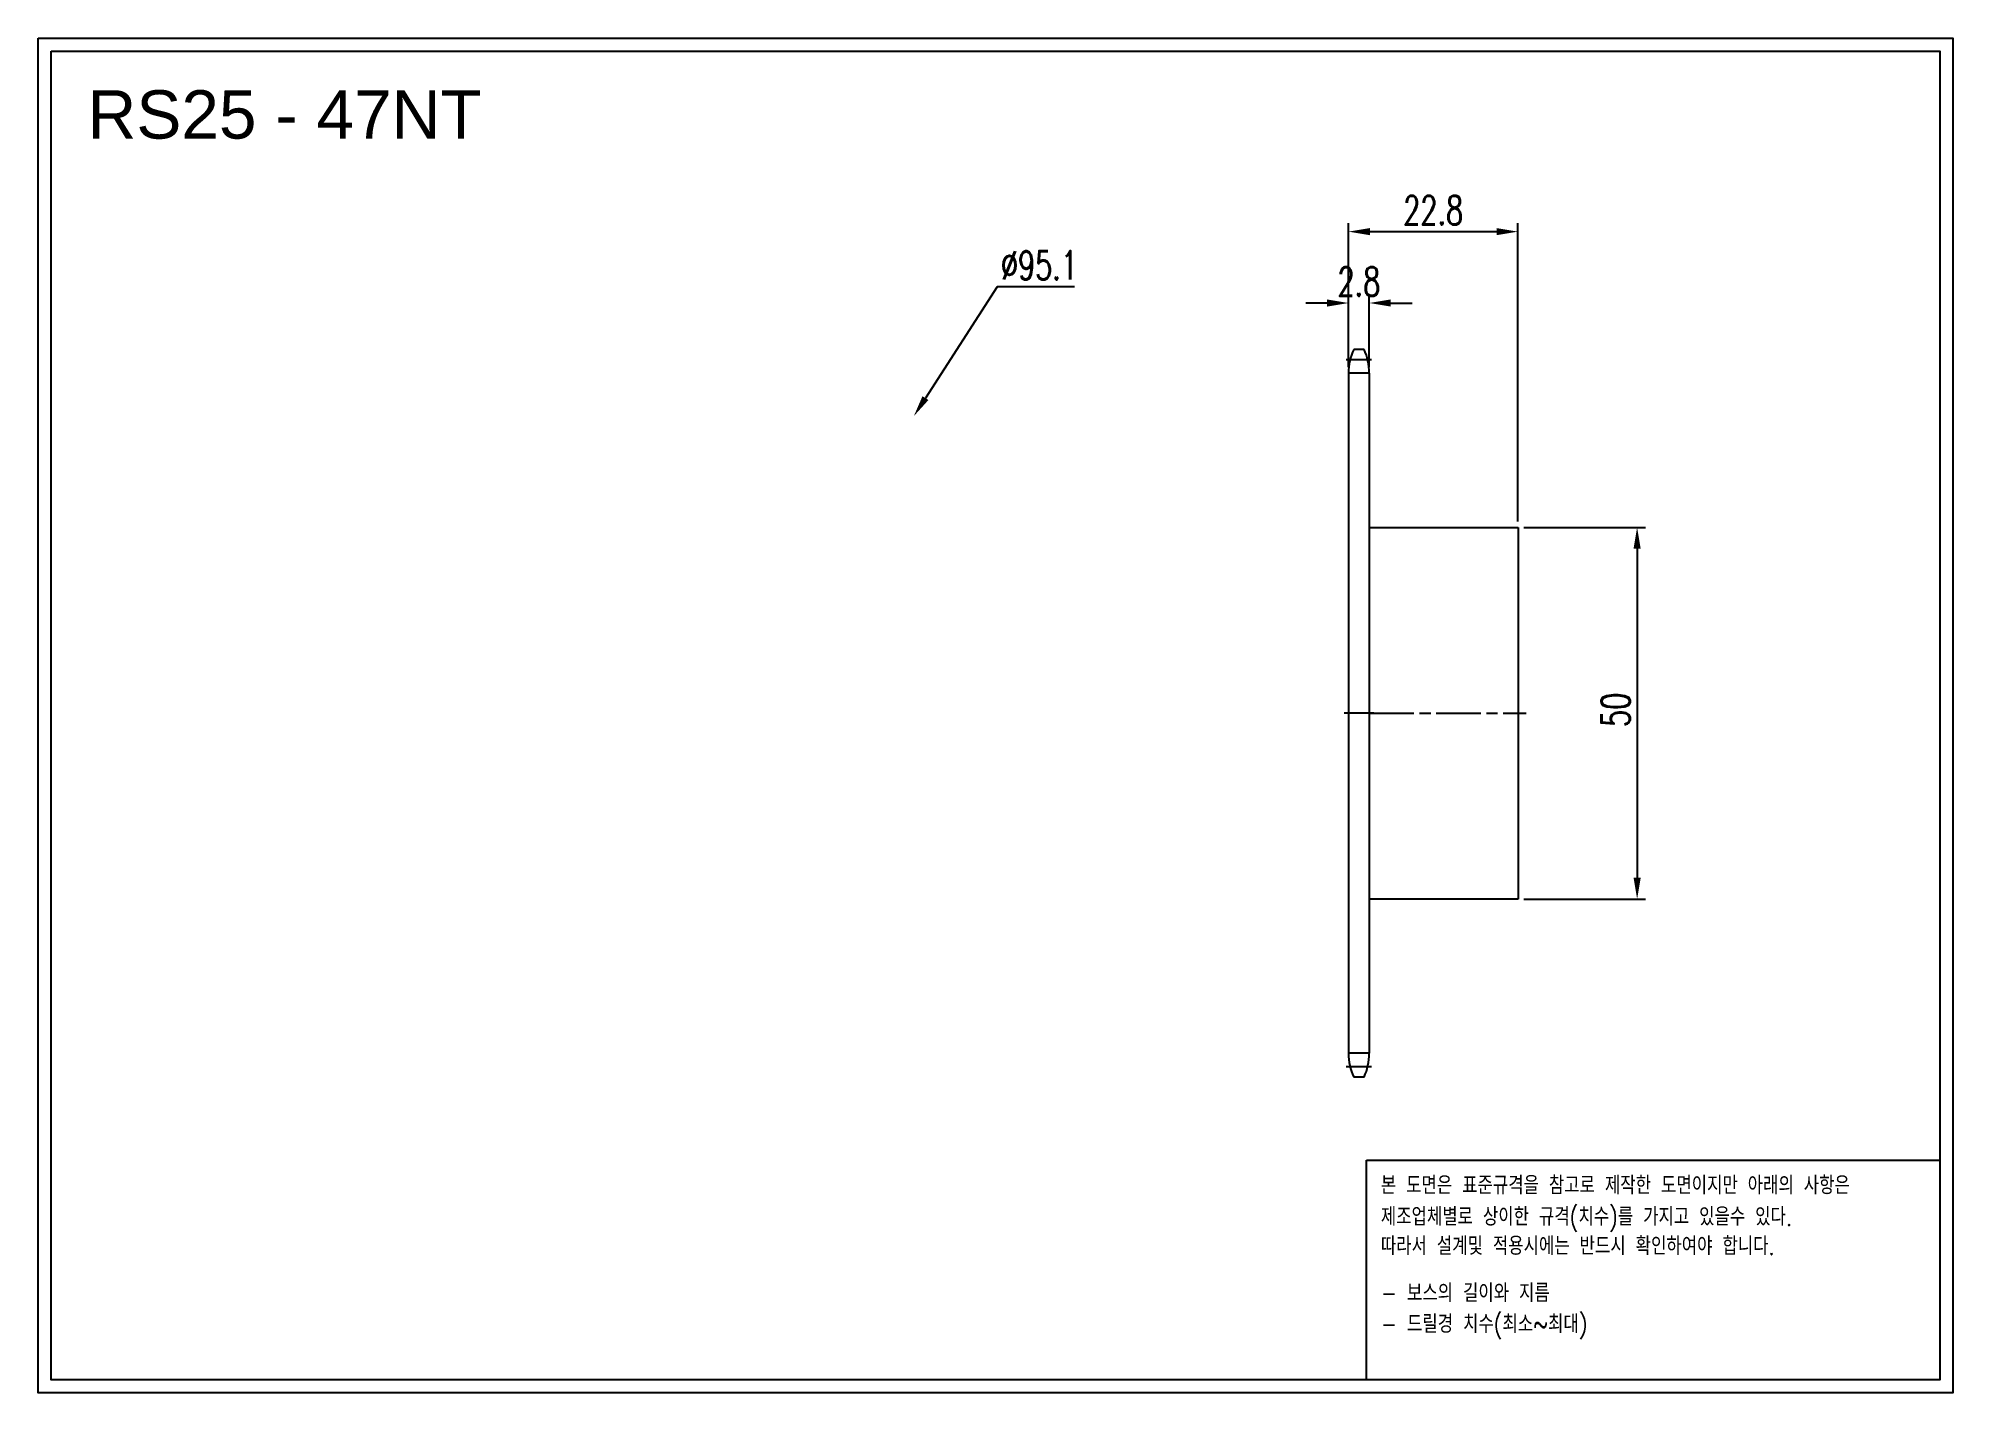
# Model space of a CAD drawing. Header units: millimetres. Extents: x -65981 to -65724, y 1720 to 1903.
import ezdxf

# ---------------------------------------------------------------- set-up
doc = ezdxf.new("R2010")
doc.units = ezdxf.units.MM
for name, pattern in [('AM_ISO02W050', [7.5, 6, -1.5]), ('AM_ISO02W050x2', [3.75, 3, -0.75]), ('AM_ISO08W050', [18, 12, -1.5, 3, -1.5]), ('AM_ISO08W050x2', [9, 6, -0.75, 1.5, -0.75])]:
    doc.linetypes.add(name, pattern=pattern)
for name, color, linetype, lineweight in [('AM_3N', 6, 'AM_ISO02W050', 25), ('AM_7', 4, 'AM_ISO08W050', 25), ('AM_7N', 4, 'AM_ISO08W050', 25)]:
    doc.layers.add(name, color=color, linetype=linetype, lineweight=lineweight)
doc.layers.add('S-DIM', color=7, linetype='Continuous')
doc.styles.add('HAN', font='ROMANS.shx', dxfattribs={"width": 0.7, "bigfont": 'whgtxt.shx'})
doc.styles.add('HSG', font='SIMPLEX.shx', dxfattribs={"width": 0.7, "bigfont": 'HSG.shx'})
doc.styles.get("Standard").update_dxf_attribs({"font": 'arial.ttf'})
doc.dimstyles.new('APP4', dxfattribs={"dimscale": 1.6, "dimtxt": 2.4, "dimasz": 1.8, "dimexe": 0.7, "dimexo": 0.5, "dimgap": 0.6, "dimtad": 1, "dimtoh": 1, "dimdec": 1, "dimrnd": 0.01, "dimzin": 9, "dimdsep": 46, "dimtxsty": 'HSG', "dimcen": 0, "dimclrd": 1, "dimclre": 1, "dimclrt": 256, "dimazin": 2, "dimtp": 1, "dimtm": 1, "dimtfac": 0.5, "dimtdec": 1, "dimtofl": 0, "dimtmove": 0, "dimatfit": 3, "dimfxl": 0, "dimtvp": 1, "dimtolj": 2, "dimlwd": -1, "dimlwe": -1, "dimarcsym": 0})

# ---------------------------------------------------------------- blocks, each defined once
blk = doc.blocks.new('*D2')
at = {"layer": 'Defpoints', "color": 0, "transparency": 16777216}
for p in [(-65782.12, 1836.75), (-65782.12, 1786.75), (-65766.08, 1786.75)]:
    blk.add_point(p, dxfattribs=at)
at = {"layer": 'S-DIM', "color": 1, "transparency": 16777216}
for p, q in [((-65781.32, 1836.75), (-65764.96, 1836.75)), ((-65766.08, 1833.87), (-65766.08, 1789.63)), ((-65781.32, 1786.75), (-65764.96, 1786.75))]:
    blk.add_line(p, q, dxfattribs=at)
for points in [[(-65766.56, 1833.87), (-65765.6, 1833.87), (-65766.08, 1836.75)], [(-65766.56, 1789.63), (-65765.6, 1789.63), (-65766.08, 1786.75)]]:
    blk.add_solid(points, dxfattribs=at)
at = {"layer": 'S-DIM', "transparency": 16777216, "insert": (-65768.96, 1812.21), "char_height": 3.84, "attachment_point": 5, "rotation": 90, "style": 'HSG'}
blk.add_mtext('\\A2;50', dxfattribs=at)
blk = doc.blocks.new('fyjkfytuj')
for p, q in [((-66537.93, 409.63), (-66517.93, 409.63)), ((-66517.93, 409.63), (-66517.93, 359.63)), ((-66517.93, 359.63), (-66537.93, 359.63))]:
    blk.add_line(p, q)
at = {"layer": 'AM_7N', "linetype": 'AM_ISO08W050x2'}
blk.add_line((-66537.93, 384.63), (-66516.85, 384.63), dxfattribs=at)
blk = doc.blocks.new('*D3')
at = {"layer": 'Defpoints', "color": 0, "transparency": 16777216}
for p in [(-65863.41, 1851.71), (-65914.88, 1771.78)]:
    blk.add_point(p, dxfattribs=at)
at = {"layer": 'S-DIM', "color": 1, "transparency": 16777216}
for p, q in [((-65852.21, 1869.11), (-65861.85, 1854.13)), ((-65841.78, 1869.11), (-65852.21, 1869.11))]:
    blk.add_line(p, q, dxfattribs=at)
blk.add_solid([(-65862.25, 1854.39), (-65861.45, 1853.87), (-65863.41, 1851.71)], dxfattribs=at)
at = {"layer": 'S-DIM', "transparency": 16777216, "insert": (-65846.51, 1871.99), "char_height": 3.84, "attachment_point": 5, "style": 'HSG'}
blk.add_mtext('\\A2;∅95.1', dxfattribs=at)
blk = doc.blocks.new('*D4')
at = {"layer": 'Defpoints', "color": 0, "transparency": 16777216}
for p in [(-65802.12, 1866.92), (-65804.92, 1857.49), (-65802.12, 1857.49)]:
    blk.add_point(p, dxfattribs=at)
at = {"layer": 'S-DIM', "color": 1, "transparency": 16777216}
for p, q in [((-65804.92, 1858.29), (-65804.92, 1868.04)), ((-65802.12, 1858.29), (-65802.12, 1868.04)), ((-65807.8, 1866.92), (-65810.68, 1866.92)), ((-65799.24, 1866.92), (-65796.36, 1866.92))]:
    blk.add_line(p, q, dxfattribs=at)
for points in [[(-65807.8, 1867.4), (-65807.8, 1866.44), (-65804.92, 1866.92)], [(-65799.24, 1867.4), (-65799.24, 1866.44), (-65802.12, 1866.92)]]:
    blk.add_solid(points, dxfattribs=at)
at = {"layer": 'S-DIM', "transparency": 16777216, "insert": (-65803.52, 1869.8), "char_height": 3.84, "attachment_point": 5, "style": 'HSG'}
blk.add_mtext('\\A2;2.8', dxfattribs=at)
blk = doc.blocks.new('*D5')
at = {"layer": 'Defpoints', "color": 0, "transparency": 16777216}
for p in [(-65782.12, 1876.52), (-65804.92, 1857.49), (-65782.12, 1836.75)]:
    blk.add_point(p, dxfattribs=at)
at = {"layer": 'S-DIM', "color": 1, "transparency": 16777216}
for p, q in [((-65804.92, 1858.29), (-65804.92, 1877.64)), ((-65802.04, 1876.52), (-65785, 1876.52)), ((-65782.12, 1837.55), (-65782.12, 1877.64))]:
    blk.add_line(p, q, dxfattribs=at)
for points in [[(-65802.04, 1877), (-65802.04, 1876.04), (-65804.92, 1876.52)], [(-65785, 1877), (-65785, 1876.04), (-65782.12, 1876.52)]]:
    blk.add_solid(points, dxfattribs=at)
at = {"layer": 'S-DIM', "transparency": 16777216, "insert": (-65793.52, 1879.4), "char_height": 3.84, "attachment_point": 5, "style": 'HSG'}
blk.add_mtext('\\A2;22.8', dxfattribs=at)
blk = doc.blocks.new('notice1')
at = {"color": 4}
blk.add_lwpolyline([(-22142.12, 1735.9), (-22053.8, 1735.9), (-22053.8, 1702.07), (-22142.12, 1702.07)], close=True, dxfattribs=at)
at = {"color": 4, "style": 'HAN', "width": 0.8}
for s, p in [('본 도면은 표준규격을 참고로 제작한 도면이지만 아래의 사항은', (-22139.9, 1730.62)), ('제조업체별로 상이한 규격(치수)를 가지고 있을수 있다.', (-22139.9, 1725.78)), ('따라서 설계및 적용시에는 반드시 확인하여야 합니다.', (-22139.9, 1721.28)), ('- 보스의 길이와 지름', (-22139.9, 1714.03)), ('- 드릴경 치수(최소~최대)', (-22139.9, 1709.27))]:
    blk.add_text(s, height=2.7949, dxfattribs=at).set_placement(p)

msp = doc.modelspace()

# ---------------------------------------------------------------- linework, layer by layer
for p, q in [((-65802.82, 1860.69), (-65804.21, 1860.69)), ((-65804.92, 1857.49), (-65804.92, 1766.01)), ((-65802.12, 1857.49), (-65802.12, 1766.01)), ((-65802.82, 1762.81), (-65804.21, 1762.81))]:
    msp.add_line(p, q)
for points in [[(-65981.23, 1902.52), (-65723.61, 1902.52), (-65723.61, 1720.37), (-65981.23, 1720.37)], [(-65979.5, 1900.79), (-65725.35, 1900.79), (-65725.35, 1722.1), (-65979.5, 1722.1)]]:
    msp.add_lwpolyline(points, close=True)
for centre, start, end in [((-65797.32, 1857.49), 155.0989, 180), ((-65809.72, 1857.49), 0, 24.9011), ((-65797.32, 1766.01), 180, 204.9011), ((-65809.72, 1766.01), 335.0989, 0)]:
    msp.add_arc(centre, 7.6, start, end)
at = {"layer": 'AM_3N', "linetype": 'AM_ISO02W050x2'}
for p, q in [((-65802.12, 1857.49), (-65804.92, 1857.49)), ((-65802.12, 1766.01), (-65804.92, 1766.01))]:
    msp.add_line(p, q, dxfattribs=at)
at = {"layer": 'AM_7', "linetype": 'AM_ISO08W050x2'}
for p, q in [((-65801.84, 1859.28), (-65805.23, 1859.28)), ((-65801.53, 1811.75), (-65805.5, 1811.75)), ((-65801.84, 1764.21), (-65805.23, 1764.21))]:
    msp.add_line(p, q, dxfattribs=at)

# ---------------------------------------------------------------- block references
msp.add_blockref('fyjkfytuj', (735.82, 1427.12))
at = {"xscale": 0.8735999999999999, "yscale": 0.8735999999999999, "zscale": 0.8735999999999999}
msp.add_blockref('notice1', (-46459.15, 235.18), dxfattribs=at)

# ---------------------------------------------------------------- texts
msp.add_text('RS25 - 47NT', height=6.5055).set_placement((-65974.6, 1889.03))

# ---------------------------------------------------------------- dimensions: what is measured, and where the dimension line sits
at = {"layer": 'S-DIM'}
dim = msp.add_linear_dim(base=(-65782.12, 1876.52), p1=(-65804.92, 1857.49), p2=(-65782.12, 1836.75), dimstyle='APP4', dxfattribs=at)
dim.commit()
dim.dimension.update_dxf_attribs({"geometry": '*D5', "text_midpoint": (-65793.52, 1879.4)})
dim = msp.add_diameter_dim_2p(p1=(-65914.88, 1771.78), p2=(-65863.41, 1851.71), dimstyle='APP4', dxfattribs=at)
dim.commit()
dim.dimension.update_dxf_attribs({"geometry": '*D3', "text_midpoint": (-65846.51, 1869.11), "dimtype": 131})
dim = msp.add_linear_dim(base=(-65802.12, 1866.92), p1=(-65804.92, 1857.49), p2=(-65802.12, 1857.49), dimstyle='APP4', dxfattribs=at)
dim.commit()
dim.dimension.update_dxf_attribs({"geometry": '*D4', "text_midpoint": (-65803.52, 1866.92), "dimtype": 128})
dim = msp.add_linear_dim(base=(-65766.08, 1786.75), p1=(-65782.12, 1836.75), p2=(-65782.12, 1786.75), angle=90, dimstyle='APP4', dxfattribs=at)
dim.commit()
dim.dimension.update_dxf_attribs({"geometry": '*D2', "text_midpoint": (-65766.08, 1812.21), "dimtype": 128})

doc.saveas('drawing.dxf')
